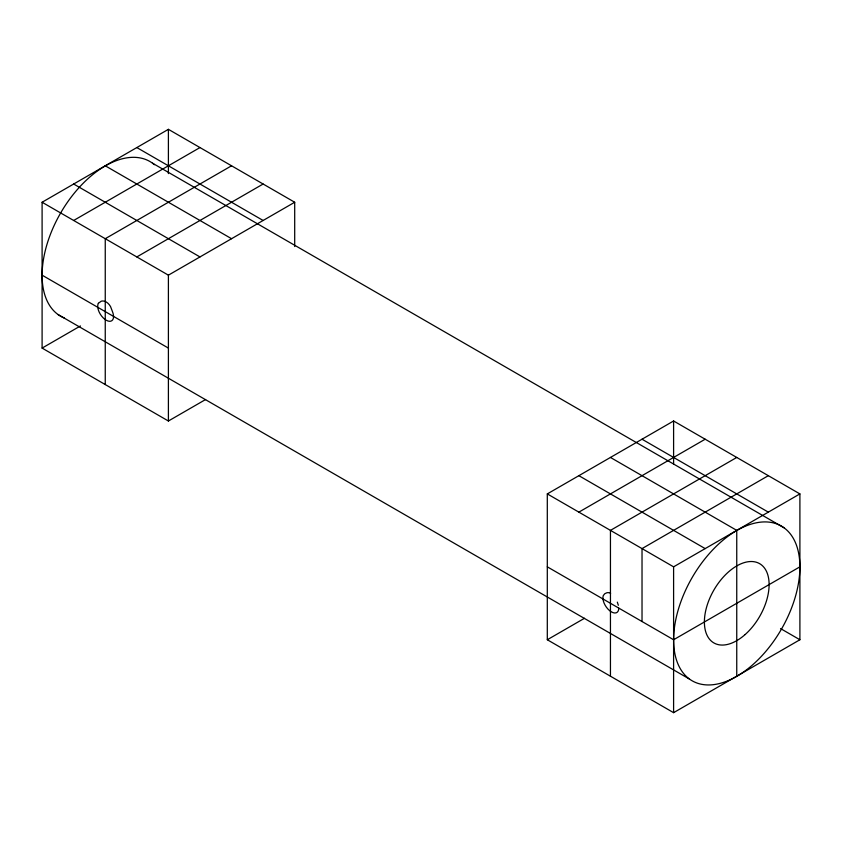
<?xml version="1.0" encoding="UTF-8"?>
<svg xmlns="http://www.w3.org/2000/svg" width="842" height="842" viewBox="0 0 842 842"><rect width="100%" height="100%" fill="white"/><g stroke="black" fill="none" stroke-linecap="round" stroke-linejoin="round"><path stroke-width="1.26" d="M205.616 399.518L168.4 421.011L42.1 348.093L42.1 202.248L168.4 129.331L294.7 202.248L294.7 246.527M73.675 220.478L199.975 147.56M231.55 165.79L105.25 238.707L105.25 384.552M136.825 256.936L263.125 184.019M42.1 348.093L80.443 325.949M42.1 202.248L168.4 275.166L294.7 202.248M547.3 493.907L673.6 420.989L799.9 493.907L799.9 639.752L673.6 712.669L547.3 639.752L547.3 493.907L673.6 566.834L799.9 493.907M578.875 512.136L705.175 439.219M736.75 457.448L610.45 530.376L610.45 676.21M768.325 475.677L642.025 548.605L642.025 621.522M547.3 639.752L584.516 618.27M799.9 566.834L673.6 639.752L547.3 566.834M136.825 147.56L263.125 220.478M642.025 439.219L768.325 512.136M152.497 163.18L783.997 527.776A89.305 51.562 -60 0 1 749.412 667.559A89.305 51.562 -60 0 1 676.842 614.965A89.305 51.562 -60 0 1 783.997 527.776M105.25 165.79L231.55 238.707M610.45 457.448L736.75 530.376L736.75 676.21M73.675 184.019L199.975 256.936M578.875 475.677L705.175 548.605M780.555 628.585L799.9 639.752M42.1 275.166L168.4 348.083M58.003 314.498L689.503 679.094M617.333 602.114L617.839 603.756A11.188 5.978 56.6 0 1 618.333 605.293M673.6 420.989L673.6 463.963M673.6 566.834L673.6 712.669M168.4 129.331L168.4 173.599M168.4 275.166L168.4 421.011M610.618 593.252A11.009 7.441 70.5 0 0 606.903 592.747L604.735 593.757L603.272 595.61A11.188 5.978 56.6 0 0 609.65 610.671A11.188 5.978 56.6 0 0 618.754 608.177M64.445 318.055A89.305 51.562 -60 0 1 61.14 212.121A89.305 51.562 -60 0 1 154.423 164.706M98.377 303.288L98.335 303.352A11.188 5.989 56.6 0 0 106.187 320.202A11.188 5.989 56.6 0 0 112.407 311.466L110.534 306.551A11.02 7.452 70.5 0 0 101.251 301.183L98.377 303.288M745.128 634.552A45.773 26.428 -60 0 0 759.631 563.656A45.773 26.428 -60 0 0 705.491 611.66A45.773 26.428 -60 0 0 745.128 634.552"/></g></svg>
